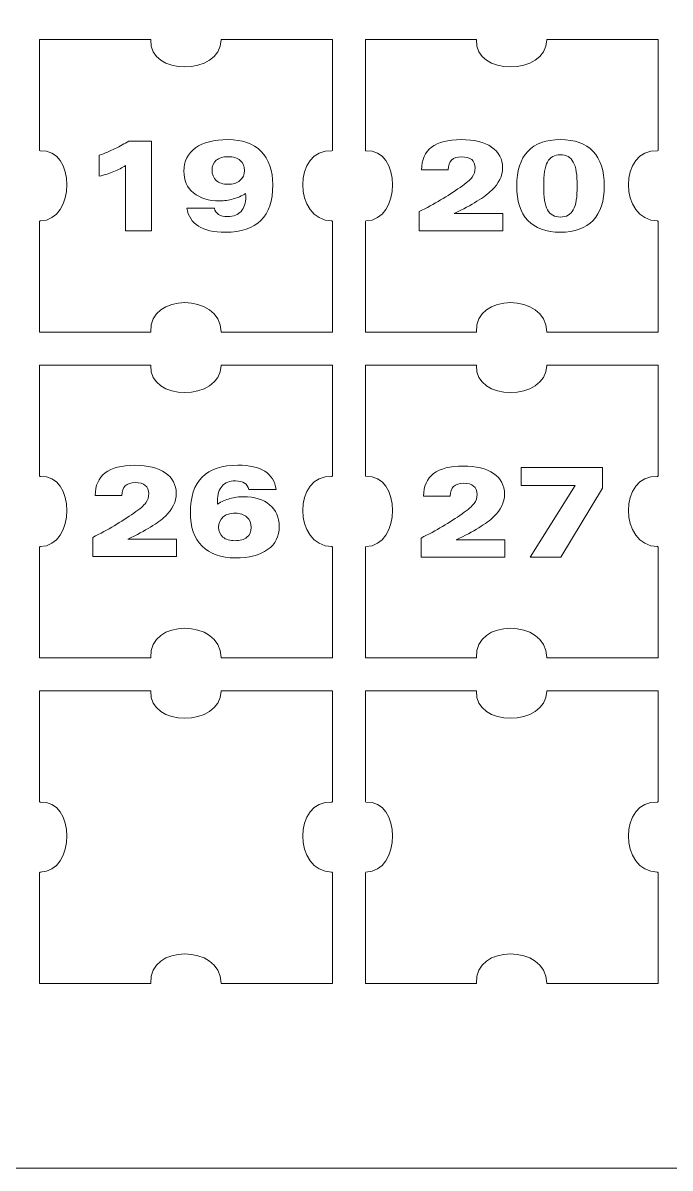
# Model space of a CAD drawing. Header units: millimetres. Extents: x -75 to 52, y -1 to 101.
# Drawn here: x -4.1 to 26.1, y -0.8 to 52.7 of the extents above; entities that cross this region are included whole.
import ezdxf

# ---------------------------------------------------------------- set-up
doc = ezdxf.new("R2010")
doc.units = ezdxf.units.MM
doc.header["$MEASUREMENT"] = 0
doc.layers.add('layer 1', color=7, linetype='Continuous')

msp = doc.modelspace()

# ---------------------------------------------------------------- linework, layer by layer
at = {"layer": 'layer 1', "lineweight": 9}
msp.add_open_spline([(-68.3644, 100.7179), (-68.3644, 100.7179), (45.0275, 100.7179), (45.0275, 100.7179), (45.0275, 100.7179), (48.7786, 100.7179), (51.798, 97.6985), (51.798, 93.9474), (51.798, 93.9474), (51.798, 93.9474), (51.798, 5.9417), (51.798, 5.9417), (51.798, 5.9417), (51.798, 2.1909), (48.7786, -0.8285), (45.0275, -0.8285), (45.0275, -0.8285), (45.0275, -0.8285), (-68.3644, -0.8285), (-68.3644, -0.8285), (-68.3644, -0.8285), (-72.1152, -0.8285), (-75.1346, 2.1909), (-75.1346, 5.9417), (-75.1346, 5.9417), (-75.1346, 5.9417), (-75.1346, 93.9474), (-75.1346, 93.9474), (-75.1346, 93.9474), (-75.1346, 97.6985), (-72.1152, 100.7179), (-68.3644, 100.7179)], degree=3, knots=[0, 0, 0, 0, 0.1111111, 0.1111111, 0.1111111, 0.1111111, 0.2222222, 0.2222222, 0.2222222, 0.2222222, 0.3333333, 0.3333333, 0.3333333, 0.3333333, 0.4444444, 0.4444444, 0.4444444, 0.4444444, 0.5555556, 0.5555556, 0.5555556, 0.5555556, 0.6666667, 0.6666667, 0.6666667, 0.6666667, 0.7777778, 0.7777778, 0.7777778, 0.7777778, 1, 1, 1, 1], dxfattribs=at)
at = {"layer": 'layer 1', "color": 1, "lineweight": 9}
for points in [[(-3.3538, 51.9573), (-3.3538, 51.9573), (-3.3538, 51.8829), (-3.3538, 51.8829), (-3.3538, 51.8829), (-3.3538, 51.8829), (-3.3538, 46.8046), (-3.3538, 46.8046), (-3.3538, 46.8046), (-3.3538, 46.8046), (-3.3538, 46.7771), (-3.3538, 46.7771), (-3.3538, 46.7771), (-3.3538, 46.7771), (-3.3306, 46.7538), (-3.3306, 46.7538), (-3.3306, 46.7538), (-1.6616, 46.8805), (-1.6616, 43.4949), (-3.3306, 43.4769), (-3.3306, 43.4769), (-3.3306, 43.4769), (-3.3538, 43.4532), (-3.3538, 43.4532), (-3.3538, 43.4532), (-3.3538, 43.4532), (-3.3538, 43.4204), (-3.3538, 43.4204), (-3.3538, 43.4204), (-3.3538, 43.4204), (-3.3538, 38.3422), (-3.3538, 38.3422), (-3.3538, 38.3422), (-3.3538, 38.3422), (-3.3538, 38.2677), (-3.3538, 38.2677), (-3.3538, 38.2677), (-3.3538, 38.2677), (-3.2794, 38.2677), (-3.2794, 38.2677), (-3.2794, 38.2677), (-3.2794, 38.2677), (1.7985, 38.2677), (1.7985, 38.2677), (1.7985, 38.2677), (1.7985, 38.2677), (1.8316, 38.2677), (1.8316, 38.2677), (1.8316, 38.2677), (1.8316, 38.2677), (1.8496, 38.2914), (1.8496, 38.2914), (1.8496, 38.2914), (1.7226, 40.1103), (5.1086, 40.1103), (5.1319, 38.2914), (5.1319, 38.2914), (5.1319, 38.2914), (5.1499, 38.2677), (5.1499, 38.2677), (5.1499, 38.2677), (5.1499, 38.2677), (5.183, 38.2677), (5.183, 38.2677), (5.183, 38.2677), (5.183, 38.2677), (10.2609, 38.2677), (10.2609, 38.2677), (10.2609, 38.2677), (10.2609, 38.2677), (10.3353, 38.2677), (10.3353, 38.2677), (10.3353, 38.2677), (10.3353, 38.2677), (10.3353, 38.3422), (10.3353, 38.3422), (10.3353, 38.3422), (10.3353, 38.3422), (10.3353, 43.4204), (10.3353, 43.4204), (10.3353, 43.4204), (10.3353, 43.4204), (10.3353, 43.4532), (10.3353, 43.4532), (10.3353, 43.4532), (10.3353, 43.4532), (10.3121, 43.4769), (10.3121, 43.4769), (10.3121, 43.4769), (8.4931, 43.4949), (8.4931, 46.8805), (10.3121, 46.7538), (10.3121, 46.7538), (10.3121, 46.7538), (10.3353, 46.7771), (10.3353, 46.7771), (10.3353, 46.7771), (10.3353, 46.7771), (10.3353, 46.8046), (10.3353, 46.8046), (10.3353, 46.8046), (10.3353, 46.8046), (10.3353, 51.8829), (10.3353, 51.8829), (10.3353, 51.8829), (10.3353, 51.8829), (10.3353, 51.9573), (10.3353, 51.9573), (10.3353, 51.9573), (10.3353, 51.9573), (10.2609, 51.9573), (10.2609, 51.9573), (10.2609, 51.9573), (10.2609, 51.9573), (5.183, 51.9573), (5.183, 51.9573), (5.183, 51.9573), (5.183, 51.9573), (5.1499, 51.9573), (5.1499, 51.9573), (5.1499, 51.9573), (5.1499, 51.9573), (5.1319, 51.9393), (5.1319, 51.9393), (5.1319, 51.9393), (5.1086, 50.265), (1.7226, 50.265), (1.8496, 51.9393), (1.8496, 51.9393), (1.8496, 51.9393), (1.8316, 51.9573), (1.8316, 51.9573), (1.8316, 51.9573), (1.8316, 51.9573), (1.7985, 51.9573), (1.7985, 51.9573), (1.7985, 51.9573), (1.7985, 51.9573), (-3.2794, 51.9573), (-3.2794, 51.9573), (-3.2794, 51.9573), (-3.2794, 51.9573), (-3.3538, 51.9573), (-3.3538, 51.9573)], [(11.8773, 51.9573), (11.8773, 51.9573), (11.8773, 51.8829), (11.8773, 51.8829), (11.8773, 51.8829), (11.8773, 51.8829), (11.8773, 46.8046), (11.8773, 46.8046), (11.8773, 46.8046), (11.8773, 46.8046), (11.8773, 46.7771), (11.8773, 46.7771), (11.8773, 46.7771), (11.8773, 46.7771), (11.901, 46.7538), (11.901, 46.7538), (11.901, 46.7538), (13.5696, 46.8805), (13.5696, 43.4949), (11.901, 43.4769), (11.901, 43.4769), (11.901, 43.4769), (11.8773, 43.4532), (11.8773, 43.4532), (11.8773, 43.4532), (11.8773, 43.4532), (11.8773, 43.4204), (11.8773, 43.4204), (11.8773, 43.4204), (11.8773, 43.4204), (11.8773, 38.3422), (11.8773, 38.3422), (11.8773, 38.3422), (11.8773, 38.3422), (11.8773, 38.2677), (11.8773, 38.2677), (11.8773, 38.2677), (11.8773, 38.2677), (11.9532, 38.2677), (11.9532, 38.2677), (11.9532, 38.2677), (11.9532, 38.2677), (17.03, 38.2677), (17.03, 38.2677), (17.03, 38.2677), (17.03, 38.2677), (17.0632, 38.2677), (17.0632, 38.2677), (17.0632, 38.2677), (17.0632, 38.2677), (17.0822, 38.2914), (17.0822, 38.2914), (17.0822, 38.2914), (16.9556, 40.1103), (20.3401, 40.1103), (20.3634, 38.2914), (20.3634, 38.2914), (20.3634, 38.2914), (20.3828, 38.2677), (20.3828, 38.2677), (20.3828, 38.2677), (20.3828, 38.2677), (20.416, 38.2677), (20.416, 38.2677), (20.416, 38.2677), (20.416, 38.2677), (25.4924, 38.2677), (25.4924, 38.2677), (25.4924, 38.2677), (25.4924, 38.2677), (25.5683, 38.2677), (25.5683, 38.2677), (25.5683, 38.2677), (25.5683, 38.2677), (25.5683, 38.3422), (25.5683, 38.3422), (25.5683, 38.3422), (25.5683, 38.3422), (25.5683, 43.4204), (25.5683, 43.4204), (25.5683, 43.4204), (25.5683, 43.4204), (25.5683, 43.4532), (25.5683, 43.4532), (25.5683, 43.4532), (25.5683, 43.4532), (25.545, 43.4769), (25.545, 43.4769), (25.545, 43.4769), (23.7257, 43.4949), (23.7257, 46.8805), (25.545, 46.7538), (25.545, 46.7538), (25.545, 46.7538), (25.5683, 46.7771), (25.5683, 46.7771), (25.5683, 46.7771), (25.5683, 46.7771), (25.5683, 46.8046), (25.5683, 46.8046), (25.5683, 46.8046), (25.5683, 46.8046), (25.5683, 51.8829), (25.5683, 51.8829), (25.5683, 51.8829), (25.5683, 51.8829), (25.5683, 51.9573), (25.5683, 51.9573), (25.5683, 51.9573), (25.5683, 51.9573), (25.4924, 51.9573), (25.4924, 51.9573), (25.4924, 51.9573), (25.4924, 51.9573), (20.416, 51.9573), (20.416, 51.9573), (20.416, 51.9573), (20.416, 51.9573), (20.3828, 51.9573), (20.3828, 51.9573), (20.3828, 51.9573), (20.3828, 51.9573), (20.3634, 51.9393), (20.3634, 51.9393), (20.3634, 51.9393), (20.3401, 50.265), (16.9556, 50.265), (17.0822, 51.9393), (17.0822, 51.9393), (17.0822, 51.9393), (17.0632, 51.9573), (17.0632, 51.9573), (17.0632, 51.9573), (17.0632, 51.9573), (17.03, 51.9573), (17.03, 51.9573), (17.03, 51.9573), (17.03, 51.9573), (11.9532, 51.9573), (11.9532, 51.9573), (11.9532, 51.9573), (11.9532, 51.9573), (11.8773, 51.9573), (11.8773, 51.9573)], [(-3.3538, 36.7258), (-3.3538, 36.7258), (-3.3538, 36.6499), (-3.3538, 36.6499), (-3.3538, 36.6499), (-3.3538, 36.6499), (-3.3538, 31.5734), (-3.3538, 31.5734), (-3.3538, 31.5734), (-3.3538, 31.5734), (-3.3538, 31.5445), (-3.3538, 31.5445), (-3.3538, 31.5445), (-3.3538, 31.5445), (-3.3306, 31.5209), (-3.3306, 31.5209), (-3.3306, 31.5209), (-1.6616, 31.6479), (-1.6616, 28.2633), (-3.3306, 28.2439), (-3.3306, 28.2439), (-3.3306, 28.2439), (-3.3538, 28.2206), (-3.3538, 28.2206), (-3.3538, 28.2206), (-3.3538, 28.2206), (-3.3538, 28.1889), (-3.3538, 28.1889), (-3.3538, 28.1889), (-3.3538, 28.1889), (-3.3538, 23.1106), (-3.3538, 23.1106), (-3.3538, 23.1106), (-3.3538, 23.1106), (-3.3538, 23.0362), (-3.3538, 23.0362), (-3.3538, 23.0362), (-3.3538, 23.0362), (-3.2794, 23.0362), (-3.2794, 23.0362), (-3.2794, 23.0362), (-3.2794, 23.0362), (1.7985, 23.0362), (1.7985, 23.0362), (1.7985, 23.0362), (1.7985, 23.0362), (1.8316, 23.0362), (1.8316, 23.0362), (1.8316, 23.0362), (1.8316, 23.0362), (1.8496, 23.0598), (1.8496, 23.0598), (1.8496, 23.0598), (1.7226, 24.8788), (5.1086, 24.8788), (5.1319, 23.0598), (5.1319, 23.0598), (5.1319, 23.0598), (5.1499, 23.0362), (5.1499, 23.0362), (5.1499, 23.0362), (5.1499, 23.0362), (5.183, 23.0362), (5.183, 23.0362), (5.183, 23.0362), (5.183, 23.0362), (10.2609, 23.0362), (10.2609, 23.0362), (10.2609, 23.0362), (10.2609, 23.0362), (10.3353, 23.0362), (10.3353, 23.0362), (10.3353, 23.0362), (10.3353, 23.0362), (10.3353, 23.1106), (10.3353, 23.1106), (10.3353, 23.1106), (10.3353, 23.1106), (10.3353, 28.1889), (10.3353, 28.1889), (10.3353, 28.1889), (10.3353, 28.1889), (10.3353, 28.2206), (10.3353, 28.2206), (10.3353, 28.2206), (10.3353, 28.2206), (10.3121, 28.2439), (10.3121, 28.2439), (10.3121, 28.2439), (8.4931, 28.2633), (8.4931, 31.6479), (10.3121, 31.5209), (10.3121, 31.5209), (10.3121, 31.5209), (10.3353, 31.5445), (10.3353, 31.5445), (10.3353, 31.5445), (10.3353, 31.5445), (10.3353, 31.5734), (10.3353, 31.5734), (10.3353, 31.5734), (10.3353, 31.5734), (10.3353, 36.6499), (10.3353, 36.6499), (10.3353, 36.6499), (10.3353, 36.6499), (10.3353, 36.7258), (10.3353, 36.7258), (10.3353, 36.7258), (10.3353, 36.7258), (10.2609, 36.7258), (10.2609, 36.7258), (10.2609, 36.7258), (10.2609, 36.7258), (5.183, 36.7258), (5.183, 36.7258), (5.183, 36.7258), (5.183, 36.7258), (5.1499, 36.7258), (5.1499, 36.7258), (5.1499, 36.7258), (5.1499, 36.7258), (5.1319, 36.7063), (5.1319, 36.7063), (5.1319, 36.7063), (5.1086, 35.0335), (1.7226, 35.0335), (1.8496, 36.7063), (1.8496, 36.7063), (1.8496, 36.7063), (1.8316, 36.7258), (1.8316, 36.7258), (1.8316, 36.7258), (1.8316, 36.7258), (1.7985, 36.7258), (1.7985, 36.7258), (1.7985, 36.7258), (1.7985, 36.7258), (-3.2794, 36.7258), (-3.2794, 36.7258), (-3.2794, 36.7258), (-3.2794, 36.7258), (-3.3538, 36.7258), (-3.3538, 36.7258)], [(11.8773, 36.7258), (11.8773, 36.7258), (11.8773, 36.6499), (11.8773, 36.6499), (11.8773, 36.6499), (11.8773, 36.6499), (11.8773, 31.5734), (11.8773, 31.5734), (11.8773, 31.5734), (11.8773, 31.5734), (11.8773, 31.5445), (11.8773, 31.5445), (11.8773, 31.5445), (11.8773, 31.5445), (11.901, 31.5209), (11.901, 31.5209), (11.901, 31.5209), (13.5696, 31.6479), (13.5696, 28.2633), (11.901, 28.2439), (11.901, 28.2439), (11.901, 28.2439), (11.8773, 28.2206), (11.8773, 28.2206), (11.8773, 28.2206), (11.8773, 28.2206), (11.8773, 28.1889), (11.8773, 28.1889), (11.8773, 28.1889), (11.8773, 28.1889), (11.8773, 23.1106), (11.8773, 23.1106), (11.8773, 23.1106), (11.8773, 23.1106), (11.8773, 23.0362), (11.8773, 23.0362), (11.8773, 23.0362), (11.8773, 23.0362), (11.9532, 23.0362), (11.9532, 23.0362), (11.9532, 23.0362), (11.9532, 23.0362), (17.03, 23.0362), (17.03, 23.0362), (17.03, 23.0362), (17.03, 23.0362), (17.0632, 23.0362), (17.0632, 23.0362), (17.0632, 23.0362), (17.0632, 23.0362), (17.0822, 23.0598), (17.0822, 23.0598), (17.0822, 23.0598), (16.9556, 24.8788), (20.3401, 24.8788), (20.3634, 23.0598), (20.3634, 23.0598), (20.3634, 23.0598), (20.3828, 23.0362), (20.3828, 23.0362), (20.3828, 23.0362), (20.3828, 23.0362), (20.416, 23.0362), (20.416, 23.0362), (20.416, 23.0362), (20.416, 23.0362), (25.4924, 23.0362), (25.4924, 23.0362), (25.4924, 23.0362), (25.4924, 23.0362), (25.5683, 23.0362), (25.5683, 23.0362), (25.5683, 23.0362), (25.5683, 23.0362), (25.5683, 23.1106), (25.5683, 23.1106), (25.5683, 23.1106), (25.5683, 23.1106), (25.5683, 28.1889), (25.5683, 28.1889), (25.5683, 28.1889), (25.5683, 28.1889), (25.5683, 28.2206), (25.5683, 28.2206), (25.5683, 28.2206), (25.5683, 28.2206), (25.545, 28.2439), (25.545, 28.2439), (25.545, 28.2439), (23.7257, 28.2633), (23.7257, 31.6479), (25.545, 31.5209), (25.545, 31.5209), (25.545, 31.5209), (25.5683, 31.5445), (25.5683, 31.5445), (25.5683, 31.5445), (25.5683, 31.5445), (25.5683, 31.5734), (25.5683, 31.5734), (25.5683, 31.5734), (25.5683, 31.5734), (25.5683, 36.6499), (25.5683, 36.6499), (25.5683, 36.6499), (25.5683, 36.6499), (25.5683, 36.7258), (25.5683, 36.7258), (25.5683, 36.7258), (25.5683, 36.7258), (25.4924, 36.7258), (25.4924, 36.7258), (25.4924, 36.7258), (25.4924, 36.7258), (20.416, 36.7258), (20.416, 36.7258), (20.416, 36.7258), (20.416, 36.7258), (20.3828, 36.7258), (20.3828, 36.7258), (20.3828, 36.7258), (20.3828, 36.7258), (20.3634, 36.7063), (20.3634, 36.7063), (20.3634, 36.7063), (20.3401, 35.0335), (16.9556, 35.0335), (17.0822, 36.7063), (17.0822, 36.7063), (17.0822, 36.7063), (17.0632, 36.7258), (17.0632, 36.7258), (17.0632, 36.7258), (17.0632, 36.7258), (17.03, 36.7258), (17.03, 36.7258), (17.03, 36.7258), (17.03, 36.7258), (11.9532, 36.7258), (11.9532, 36.7258), (11.9532, 36.7258), (11.9532, 36.7258), (11.8773, 36.7258), (11.8773, 36.7258)], [(-3.3538, 21.4942), (-3.3538, 21.4942), (-3.3538, 21.4184), (-3.3538, 21.4184), (-3.3538, 21.4184), (-3.3538, 21.4184), (-3.3538, 16.3419), (-3.3538, 16.3419), (-3.3538, 16.3419), (-3.3538, 16.3419), (-3.3538, 16.313), (-3.3538, 16.313), (-3.3538, 16.313), (-3.3538, 16.313), (-3.3306, 16.2893), (-3.3306, 16.2893), (-3.3306, 16.2893), (-1.6616, 16.4163), (-1.6616, 13.0318), (-3.3306, 13.0124), (-3.3306, 13.0124), (-3.3306, 13.0124), (-3.3538, 12.9891), (-3.3538, 12.9891), (-3.3538, 12.9891), (-3.3538, 12.9891), (-3.3538, 12.9559), (-3.3538, 12.9559), (-3.3538, 12.9559), (-3.3538, 12.9559), (-3.3538, 7.8795), (-3.3538, 7.8795), (-3.3538, 7.8795), (-3.3538, 7.8795), (-3.3538, 7.8036), (-3.3538, 7.8036), (-3.3538, 7.8036), (-3.3538, 7.8036), (-3.2794, 7.8036), (-3.2794, 7.8036), (-3.2794, 7.8036), (-3.2794, 7.8036), (1.7985, 7.8036), (1.7985, 7.8036), (1.7985, 7.8036), (1.7985, 7.8036), (1.8316, 7.8036), (1.8316, 7.8036), (1.8316, 7.8036), (1.8316, 7.8036), (1.8496, 7.8269), (1.8496, 7.8269), (1.8496, 7.8269), (1.7226, 9.6458), (5.1086, 9.6458), (5.1319, 7.8269), (5.1319, 7.8269), (5.1319, 7.8269), (5.1499, 7.8036), (5.1499, 7.8036), (5.1499, 7.8036), (5.1499, 7.8036), (5.183, 7.8036), (5.183, 7.8036), (5.183, 7.8036), (5.183, 7.8036), (10.2609, 7.8036), (10.2609, 7.8036), (10.2609, 7.8036), (10.2609, 7.8036), (10.3353, 7.8036), (10.3353, 7.8036), (10.3353, 7.8036), (10.3353, 7.8036), (10.3353, 7.8795), (10.3353, 7.8795), (10.3353, 7.8795), (10.3353, 7.8795), (10.3353, 12.9559), (10.3353, 12.9559), (10.3353, 12.9559), (10.3353, 12.9559), (10.3353, 12.9891), (10.3353, 12.9891), (10.3353, 12.9891), (10.3353, 12.9891), (10.3121, 13.0124), (10.3121, 13.0124), (10.3121, 13.0124), (8.4931, 13.0318), (8.4931, 16.4163), (10.3121, 16.2893), (10.3121, 16.2893), (10.3121, 16.2893), (10.3353, 16.313), (10.3353, 16.313), (10.3353, 16.313), (10.3353, 16.313), (10.3353, 16.3419), (10.3353, 16.3419), (10.3353, 16.3419), (10.3353, 16.3419), (10.3353, 21.4184), (10.3353, 21.4184), (10.3353, 21.4184), (10.3353, 21.4184), (10.3353, 21.4942), (10.3353, 21.4942), (10.3353, 21.4942), (10.3353, 21.4942), (10.2609, 21.4942), (10.2609, 21.4942), (10.2609, 21.4942), (10.2609, 21.4942), (5.183, 21.4942), (5.183, 21.4942), (5.183, 21.4942), (5.183, 21.4942), (5.1499, 21.4942), (5.1499, 21.4942), (5.1499, 21.4942), (5.1499, 21.4942), (5.1319, 21.4752), (5.1319, 21.4752), (5.1319, 21.4752), (5.1086, 19.8009), (1.7226, 19.8009), (1.8496, 21.4752), (1.8496, 21.4752), (1.8496, 21.4752), (1.8316, 21.4942), (1.8316, 21.4942), (1.8316, 21.4942), (1.8316, 21.4942), (1.7985, 21.4942), (1.7985, 21.4942), (1.7985, 21.4942), (1.7985, 21.4942), (-3.2794, 21.4942), (-3.2794, 21.4942), (-3.2794, 21.4942), (-3.2794, 21.4942), (-3.3538, 21.4942), (-3.3538, 21.4942)], [(11.8773, 21.4942), (11.8773, 21.4942), (11.8773, 21.4184), (11.8773, 21.4184), (11.8773, 21.4184), (11.8773, 21.4184), (11.8773, 16.3419), (11.8773, 16.3419), (11.8773, 16.3419), (11.8773, 16.3419), (11.8773, 16.313), (11.8773, 16.313), (11.8773, 16.313), (11.8773, 16.313), (11.901, 16.2893), (11.901, 16.2893), (11.901, 16.2893), (13.5696, 16.4163), (13.5696, 13.0318), (11.901, 13.0124), (11.901, 13.0124), (11.901, 13.0124), (11.8773, 12.9891), (11.8773, 12.9891), (11.8773, 12.9891), (11.8773, 12.9891), (11.8773, 12.9559), (11.8773, 12.9559), (11.8773, 12.9559), (11.8773, 12.9559), (11.8773, 7.8795), (11.8773, 7.8795), (11.8773, 7.8795), (11.8773, 7.8795), (11.8773, 7.8036), (11.8773, 7.8036), (11.8773, 7.8036), (11.8773, 7.8036), (11.9532, 7.8036), (11.9532, 7.8036), (11.9532, 7.8036), (11.9532, 7.8036), (17.03, 7.8036), (17.03, 7.8036), (17.03, 7.8036), (17.03, 7.8036), (17.0632, 7.8036), (17.0632, 7.8036), (17.0632, 7.8036), (17.0632, 7.8036), (17.0822, 7.8269), (17.0822, 7.8269), (17.0822, 7.8269), (16.9556, 9.6458), (20.3401, 9.6458), (20.3634, 7.8269), (20.3634, 7.8269), (20.3634, 7.8269), (20.3828, 7.8036), (20.3828, 7.8036), (20.3828, 7.8036), (20.3828, 7.8036), (20.416, 7.8036), (20.416, 7.8036), (20.416, 7.8036), (20.416, 7.8036), (25.4924, 7.8036), (25.4924, 7.8036), (25.4924, 7.8036), (25.4924, 7.8036), (25.5683, 7.8036), (25.5683, 7.8036), (25.5683, 7.8036), (25.5683, 7.8036), (25.5683, 7.8795), (25.5683, 7.8795), (25.5683, 7.8795), (25.5683, 7.8795), (25.5683, 12.9559), (25.5683, 12.9559), (25.5683, 12.9559), (25.5683, 12.9559), (25.5683, 12.9891), (25.5683, 12.9891), (25.5683, 12.9891), (25.5683, 12.9891), (25.545, 13.0124), (25.545, 13.0124), (25.545, 13.0124), (23.7257, 13.0318), (23.7257, 16.4163), (25.545, 16.2893), (25.545, 16.2893), (25.545, 16.2893), (25.5683, 16.313), (25.5683, 16.313), (25.5683, 16.313), (25.5683, 16.313), (25.5683, 16.3419), (25.5683, 16.3419), (25.5683, 16.3419), (25.5683, 16.3419), (25.5683, 21.4184), (25.5683, 21.4184), (25.5683, 21.4184), (25.5683, 21.4184), (25.5683, 21.4942), (25.5683, 21.4942), (25.5683, 21.4942), (25.5683, 21.4942), (25.4924, 21.4942), (25.4924, 21.4942), (25.4924, 21.4942), (25.4924, 21.4942), (20.416, 21.4942), (20.416, 21.4942), (20.416, 21.4942), (20.416, 21.4942), (20.3828, 21.4942), (20.3828, 21.4942), (20.3828, 21.4942), (20.3828, 21.4942), (20.3634, 21.4752), (20.3634, 21.4752), (20.3634, 21.4752), (20.3401, 19.8009), (16.9556, 19.8009), (17.0822, 21.4752), (17.0822, 21.4752), (17.0822, 21.4752), (17.0632, 21.4942), (17.0632, 21.4942), (17.0632, 21.4942), (17.0632, 21.4942), (17.03, 21.4942), (17.03, 21.4942), (17.03, 21.4942), (17.03, 21.4942), (11.9532, 21.4942), (11.9532, 21.4942), (11.9532, 21.4942), (11.9532, 21.4942), (11.8773, 21.4942), (11.8773, 21.4942)]]:
    msp.add_open_spline(points, degree=3, knots=[0, 0, 0, 0, 0.027027, 0.027027, 0.027027, 0.027027, 0.0540541, 0.0540541, 0.0540541, 0.0540541, 0.0810811, 0.0810811, 0.0810811, 0.0810811, 0.1081081, 0.1081081, 0.1081081, 0.1081081, 0.1351351, 0.1351351, 0.1351351, 0.1351351, 0.1621622, 0.1621622, 0.1621622, 0.1621622, 0.1891892, 0.1891892, 0.1891892, 0.1891892, 0.2162162, 0.2162162, 0.2162162, 0.2162162, 0.2432432, 0.2432432, 0.2432432, 0.2432432, 0.2702703, 0.2702703, 0.2702703, 0.2702703, 0.2972973, 0.2972973, 0.2972973, 0.2972973, 0.3243243, 0.3243243, 0.3243243, 0.3243243, 0.3513514, 0.3513514, 0.3513514, 0.3513514, 0.3783784, 0.3783784, 0.3783784, 0.3783784, 0.4054054, 0.4054054, 0.4054054, 0.4054054, 0.4324324, 0.4324324, 0.4324324, 0.4324324, 0.4594595, 0.4594595, 0.4594595, 0.4594595, 0.4864865, 0.4864865, 0.4864865, 0.4864865, 0.5135135, 0.5135135, 0.5135135, 0.5135135, 0.5405405, 0.5405405, 0.5405405, 0.5405405, 0.5675676, 0.5675676, 0.5675676, 0.5675676, 0.5945946, 0.5945946, 0.5945946, 0.5945946, 0.6216216, 0.6216216, 0.6216216, 0.6216216, 0.6486486, 0.6486486, 0.6486486, 0.6486486, 0.6756757, 0.6756757, 0.6756757, 0.6756757, 0.7027027, 0.7027027, 0.7027027, 0.7027027, 0.7297297, 0.7297297, 0.7297297, 0.7297297, 0.7567568, 0.7567568, 0.7567568, 0.7567568, 0.7837838, 0.7837838, 0.7837838, 0.7837838, 0.8108108, 0.8108108, 0.8108108, 0.8108108, 0.8378378, 0.8378378, 0.8378378, 0.8378378, 0.8648649, 0.8648649, 0.8648649, 0.8648649, 0.8918919, 0.8918919, 0.8918919, 0.8918919, 0.9189189, 0.9189189, 0.9189189, 0.9189189, 0.9459459, 0.9459459, 0.9459459, 0.9459459, 1, 1, 1, 1], dxfattribs=at)
at = {"layer": 'layer 1', "color": 5, "lineweight": 9}
for points, knots in [([(1.8701, 43.0193), (1.8701, 43.0193), (0.6657, 43.0193), (0.6657, 43.0193), (0.6657, 43.0193), (0.6657, 43.0193), (0.6657, 46.0634), (0.6657, 46.0634), (0.6657, 46.0634), (0.5059, 45.9601), (0.3239, 45.8676), (0.1214, 45.7851), (0.1214, 45.7851), (-0.0825, 45.7022), (-0.3126, 45.6281), (-0.569, 45.5632), (-0.569, 45.5632), (-0.569, 45.5632), (-0.569, 46.5457), (-0.569, 46.5457), (-0.569, 46.5457), (-0.3002, 46.6448), (-0.0522, 46.7496), (0.1764, 46.86), (0.1764, 46.86), (0.4025, 46.9701), (0.6135, 47.0872), (0.8089, 47.2128), (0.8089, 47.2128), (0.8089, 47.2128), (1.8701, 47.2128), (1.8701, 47.2128), (1.8701, 47.2128), (1.8701, 47.2128), (1.8701, 43.0193), (1.8701, 43.0193)], [0, 0, 0, 0, 0.1, 0.1, 0.1, 0.1, 0.2, 0.2, 0.2, 0.2, 0.3, 0.3, 0.3, 0.3, 0.4, 0.4, 0.4, 0.4, 0.5, 0.5, 0.5, 0.5, 0.6, 0.6, 0.6, 0.6, 0.7, 0.7, 0.7, 0.7, 0.8, 0.8, 0.8, 0.8, 1, 1, 1, 1]), ([(3.5363, 44.0776), (3.5363, 44.0776), (4.8179, 44.0776), (4.8179, 44.0776), (4.8179, 44.0776), (4.8412, 43.9453), (4.9061, 43.8462), (5.0109, 43.7799), (5.0109, 43.7799), (5.1153, 43.7139), (5.2589, 43.6808), (5.4434, 43.6808), (5.4434, 43.6808), (5.7122, 43.6808), (5.9203, 43.7608), (6.0664, 43.9231), (6.0664, 43.9231), (6.211, 44.0833), (6.284, 44.3161), (6.284, 44.6206), (6.284, 44.6206), (6.284, 44.6551), (6.2826, 44.6827), (6.2826, 44.7031), (6.2826, 44.7031), (6.2798, 44.7239), (6.2784, 44.7419), (6.2784, 44.7585), (6.2784, 44.7585), (6.0967, 44.6438), (5.9037, 44.5585), (5.6998, 44.502), (5.6998, 44.502), (5.4931, 44.4428), (5.2793, 44.4138), (5.0588, 44.4152), (5.0588, 44.4152), (4.5463, 44.4138), (4.1413, 44.5394), (3.8407, 44.7913), (3.8407, 44.7913), (3.5405, 45.0407), (3.3902, 45.3783), (3.3902, 45.8045), (3.3902, 45.8045), (3.3902, 46.2673), (3.5708, 46.6296), (3.9331, 46.8903), (3.9331, 46.8903), (4.2954, 47.1493), (4.8013, 47.2787), (5.4504, 47.2802), (5.4504, 47.2802), (6.1186, 47.2787), (6.6354, 47.0942), (7.0019, 46.7263), (7.0019, 46.7263), (7.3657, 46.3555), (7.5491, 45.8345), (7.5505, 45.1607), (7.5505, 45.1607), (7.5491, 44.4195), (7.3642, 43.8642), (6.9967, 43.4973), (6.9967, 43.4973), (6.6259, 43.1294), (6.0706, 42.9477), (5.3291, 42.9463), (5.3291, 42.9463), (4.7904, 42.9477), (4.3699, 43.0412), (4.0682, 43.2317), (4.0682, 43.2317), (3.7663, 43.4218), (3.5885, 43.704), (3.5363, 44.0776)], [0, 0, 0, 0, 0.05, 0.05, 0.05, 0.05, 0.1, 0.1, 0.1, 0.1, 0.15, 0.15, 0.15, 0.15, 0.2, 0.2, 0.2, 0.2, 0.25, 0.25, 0.25, 0.25, 0.3, 0.3, 0.3, 0.3, 0.35, 0.35, 0.35, 0.35, 0.4, 0.4, 0.4, 0.4, 0.45, 0.45, 0.45, 0.45, 0.5, 0.5, 0.5, 0.5, 0.55, 0.55, 0.55, 0.55, 0.6, 0.6, 0.6, 0.6, 0.65, 0.65, 0.65, 0.65, 0.7, 0.7, 0.7, 0.7, 0.75, 0.75, 0.75, 0.75, 0.8, 0.8, 0.8, 0.8, 0.85, 0.85, 0.85, 0.85, 0.9, 0.9, 0.9, 0.9, 1, 1, 1, 1]), ([(18.3046, 43.0193), (18.3046, 43.0193), (14.3937, 43.0193), (14.3937, 43.0193), (14.3937, 43.0193), (14.3937, 43.0193), (14.3937, 43.9094), (14.3937, 43.9094), (14.3937, 43.9094), (14.7412, 44.0847), (15.076, 44.2664), (15.397, 44.4565), (15.397, 44.4565), (15.7166, 44.6438), (16.0214, 44.8411), (16.3121, 45.0464), (16.3121, 45.0464), (16.5933, 45.2407), (16.7806, 45.402), (16.8744, 45.5286), (16.8744, 45.5286), (16.9651, 45.6556), (17.012, 45.7974), (17.012, 45.9544), (17.012, 45.9544), (17.012, 46.1269), (16.957, 46.2564), (16.8494, 46.3432), (16.8494, 46.3432), (16.7407, 46.43), (16.582, 46.4726), (16.3742, 46.4741), (16.3742, 46.4741), (16.1689, 46.4726), (16.0158, 46.4229), (15.9124, 46.3224), (15.9124, 46.3224), (15.8076, 46.2218), (15.7526, 46.0715), (15.7484, 45.8719), (15.7484, 45.8719), (15.7484, 45.8719), (14.508, 45.8719), (14.508, 45.8719), (14.508, 45.8719), (14.5069, 46.3347), (14.6625, 46.685), (14.9768, 46.9231), (14.9768, 46.9231), (15.288, 47.1602), (15.7484, 47.2787), (16.3562, 47.2802), (16.3562, 47.2802), (16.9651, 47.2787), (17.4406, 47.163), (17.7825, 46.9302), (17.7825, 46.9302), (18.1229, 46.696), (18.2937, 46.3721), (18.2937, 45.9601), (18.2937, 45.9601), (18.2937, 45.5812), (18.124, 45.2298), (17.7864, 44.9074), (17.7864, 44.9074), (17.4477, 44.5821), (16.8646, 44.2209), (16.0366, 43.824), (16.0366, 43.824), (16.0366, 43.824), (18.3046, 43.824), (18.3046, 43.824), (18.3046, 43.824), (18.3046, 43.824), (18.3046, 43.0193), (18.3046, 43.0193)], [0, 0, 0, 0, 0.05, 0.05, 0.05, 0.05, 0.1, 0.1, 0.1, 0.1, 0.15, 0.15, 0.15, 0.15, 0.2, 0.2, 0.2, 0.2, 0.25, 0.25, 0.25, 0.25, 0.3, 0.3, 0.3, 0.3, 0.35, 0.35, 0.35, 0.35, 0.4, 0.4, 0.4, 0.4, 0.45, 0.45, 0.45, 0.45, 0.5, 0.5, 0.5, 0.5, 0.55, 0.55, 0.55, 0.55, 0.6, 0.6, 0.6, 0.6, 0.65, 0.65, 0.65, 0.65, 0.7, 0.7, 0.7, 0.7, 0.75, 0.75, 0.75, 0.75, 0.8, 0.8, 0.8, 0.8, 0.85, 0.85, 0.85, 0.85, 0.9, 0.9, 0.9, 0.9, 1, 1, 1, 1]), ([(18.9537, 45.1137), (18.9537, 45.8221), (19.1259, 46.3612), (19.4733, 46.7291), (19.4733, 46.7291), (19.8177, 47.0957), (20.3264, 47.2787), (20.9988, 47.2802), (20.9988, 47.2802), (21.6669, 47.2787), (22.177, 47.0957), (22.527, 46.7277), (22.527, 46.7277), (22.8755, 46.3583), (23.0505, 45.8193), (23.0519, 45.1137), (23.0519, 45.1137), (23.0505, 44.4057), (22.8755, 43.8681), (22.527, 43.5001), (22.527, 43.5001), (22.177, 43.1308), (21.6669, 42.9477), (20.9988, 42.9463), (20.9988, 42.9463), (20.3288, 42.9477), (19.8219, 43.1294), (19.4748, 43.4973), (19.4748, 43.4973), (19.1273, 43.8642), (18.9537, 44.4029), (18.9537, 45.1137)], [0, 0, 0, 0, 0.1111111, 0.1111111, 0.1111111, 0.1111111, 0.2222222, 0.2222222, 0.2222222, 0.2222222, 0.3333333, 0.3333333, 0.3333333, 0.3333333, 0.4444444, 0.4444444, 0.4444444, 0.4444444, 0.5555556, 0.5555556, 0.5555556, 0.5555556, 0.6666667, 0.6666667, 0.6666667, 0.6666667, 0.7777778, 0.7777778, 0.7777778, 0.7777778, 1, 1, 1, 1]), ([(6.2248, 45.8345), (6.2234, 46.0359), (6.156, 46.1929), (6.0223, 46.3086), (6.0223, 46.3086), (5.8858, 46.4218), (5.6998, 46.4797), (5.4614, 46.4808), (5.4614, 46.4808), (5.2215, 46.4797), (5.0356, 46.4243), (4.9061, 46.3157), (4.9061, 46.3157), (4.7738, 46.2052), (4.7089, 46.0525), (4.7089, 45.8553), (4.7089, 45.8553), (4.7089, 45.6486), (4.7738, 45.4859), (4.9061, 45.3688), (4.9061, 45.3688), (5.0356, 45.2489), (5.2176, 45.1896), (5.4504, 45.191), (5.4504, 45.191), (5.6861, 45.1896), (5.8748, 45.2475), (6.0152, 45.3646), (6.0152, 45.3646), (6.1546, 45.4806), (6.2234, 45.6376), (6.2248, 45.8345)], [0, 0, 0, 0, 0.1111111, 0.1111111, 0.1111111, 0.1111111, 0.2222222, 0.2222222, 0.2222222, 0.2222222, 0.3333333, 0.3333333, 0.3333333, 0.3333333, 0.4444444, 0.4444444, 0.4444444, 0.4444444, 0.5555556, 0.5555556, 0.5555556, 0.5555556, 0.6666667, 0.6666667, 0.6666667, 0.6666667, 0.7777778, 0.7777778, 0.7777778, 0.7777778, 1, 1, 1, 1]), ([(20.2159, 45.1137), (20.2145, 44.5874), (20.2752, 44.2142), (20.398, 43.9923), (20.398, 43.9923), (20.5193, 43.7675), (20.719, 43.6561), (20.9988, 43.6575), (20.9988, 43.6575), (21.2771, 43.6561), (21.4782, 43.769), (21.6024, 43.9965), (21.6024, 43.9965), (21.7237, 44.2209), (21.7854, 44.593), (21.7854, 45.1137), (21.7854, 45.1137), (21.7854, 45.6292), (21.7237, 46.0013), (21.6024, 46.2289), (21.6024, 46.2289), (21.4782, 46.4547), (21.2771, 46.5679), (20.9988, 46.569), (20.9988, 46.569), (20.719, 46.5679), (20.5193, 46.4561), (20.398, 46.2313), (20.398, 46.2313), (20.2752, 46.007), (20.2145, 45.6334), (20.2159, 45.1137)], [0, 0, 0, 0, 0.1111111, 0.1111111, 0.1111111, 0.1111111, 0.2222222, 0.2222222, 0.2222222, 0.2222222, 0.3333333, 0.3333333, 0.3333333, 0.3333333, 0.4444444, 0.4444444, 0.4444444, 0.4444444, 0.5555556, 0.5555556, 0.5555556, 0.5555556, 0.6666667, 0.6666667, 0.6666667, 0.6666667, 0.7777778, 0.7777778, 0.7777778, 0.7777778, 1, 1, 1, 1]), ([(3.0427, 27.7835), (3.0427, 27.7835), (-0.8678, 27.7835), (-0.8678, 27.7835), (-0.8678, 27.7835), (-0.8678, 27.7835), (-0.8678, 28.674), (-0.8678, 28.674), (-0.8678, 28.674), (-0.5207, 28.8489), (-0.1859, 29.031), (0.1351, 29.2211), (0.1351, 29.2211), (0.4551, 29.4084), (0.7595, 29.6056), (1.0502, 29.811), (1.0502, 29.811), (1.3314, 30.005), (1.5187, 30.1662), (1.6126, 30.2932), (1.6126, 30.2932), (1.7036, 30.4198), (1.7501, 30.5617), (1.7501, 30.719), (1.7501, 30.719), (1.7501, 30.8912), (1.6951, 31.0206), (1.5875, 31.1074), (1.5875, 31.1074), (1.4789, 31.1942), (1.3205, 31.2372), (1.1123, 31.2383), (1.1123, 31.2383), (0.907, 31.2372), (0.7539, 31.1875), (0.6505, 31.087), (0.6505, 31.087), (0.5458, 30.9864), (0.4907, 30.8361), (0.4865, 30.6361), (0.4865, 30.6361), (0.4865, 30.6361), (-0.7535, 30.6361), (-0.7535, 30.6361), (-0.7535, 30.6361), (-0.7549, 31.0993), (-0.5994, 31.4493), (-0.285, 31.6877), (-0.285, 31.6877), (0.0265, 31.9248), (0.4865, 32.0433), (1.0943, 32.0447), (1.0943, 32.0447), (1.7036, 32.0433), (2.1788, 31.9276), (2.5206, 31.6944), (2.5206, 31.6944), (2.861, 31.4602), (3.0318, 31.1363), (3.0318, 30.7243), (3.0318, 30.7243), (3.0318, 30.3454), (2.8624, 29.994), (2.5248, 29.6716), (2.5248, 29.6716), (2.1858, 29.3463), (1.6027, 28.9855), (0.7747, 28.5886), (0.7747, 28.5886), (0.7747, 28.5886), (3.0427, 28.5886), (3.0427, 28.5886), (3.0427, 28.5886), (3.0427, 28.5886), (3.0427, 27.7835), (3.0427, 27.7835)], [0, 0, 0, 0, 0.05, 0.05, 0.05, 0.05, 0.1, 0.1, 0.1, 0.1, 0.15, 0.15, 0.15, 0.15, 0.2, 0.2, 0.2, 0.2, 0.25, 0.25, 0.25, 0.25, 0.3, 0.3, 0.3, 0.3, 0.35, 0.35, 0.35, 0.35, 0.4, 0.4, 0.4, 0.4, 0.45, 0.45, 0.45, 0.45, 0.5, 0.5, 0.5, 0.5, 0.55, 0.55, 0.55, 0.55, 0.6, 0.6, 0.6, 0.6, 0.65, 0.65, 0.65, 0.65, 0.7, 0.7, 0.7, 0.7, 0.75, 0.75, 0.75, 0.75, 0.8, 0.8, 0.8, 0.8, 0.85, 0.85, 0.85, 0.85, 0.9, 0.9, 0.9, 0.9, 1, 1, 1, 1]), ([(7.7061, 30.9187), (7.7061, 30.9187), (6.4259, 30.9187), (6.4259, 30.9187), (6.4259, 30.9187), (6.3998, 31.0496), (6.3352, 31.149), (6.2318, 31.215), (6.2318, 31.215), (6.1271, 31.2813), (5.9824, 31.3141), (5.799, 31.3156), (5.799, 31.3156), (5.5273, 31.3141), (5.321, 31.233), (5.1774, 31.0732), (5.1774, 31.0732), (5.0341, 30.9106), (4.9625, 30.6791), (4.9625, 30.3786), (4.9625, 30.3786), (4.9625, 30.3359), (4.9625, 30.3055), (4.9639, 30.2861), (4.9639, 30.2861), (4.9639, 30.2657), (4.9654, 30.2477), (4.9682, 30.2339), (4.9682, 30.2339), (5.1484, 30.3468), (5.3414, 30.4322), (5.5467, 30.4901), (5.5467, 30.4901), (5.7492, 30.5454), (5.9616, 30.5744), (6.1849, 30.5758), (6.1849, 30.5758), (6.6919, 30.5744), (7.0972, 30.4488), (7.3988, 30.1994), (7.3988, 30.1994), (7.6994, 29.9471), (7.8493, 29.6095), (7.8507, 29.1851), (7.8507, 29.1851), (7.8493, 28.7209), (7.669, 28.3582), (7.3078, 28.0993), (7.3078, 28.0993), (6.9455, 27.8403), (6.441, 27.7119), (5.7933, 27.7105), (5.7933, 27.7105), (5.1238, 27.7119), (4.6055, 27.8954), (4.2404, 28.2661), (4.2404, 28.2661), (3.8753, 28.6355), (3.6932, 29.159), (3.6932, 29.8342), (3.6932, 29.8342), (3.6932, 30.5744), (3.8781, 31.1282), (4.2485, 31.4976), (4.2485, 31.4976), (4.6179, 31.8655), (5.1746, 32.05), (5.9203, 32.05), (5.9203, 32.05), (6.4548, 32.05), (6.8739, 31.9551), (7.1741, 31.765), (7.1741, 31.765), (7.4747, 31.5748), (7.6511, 31.2923), (7.7061, 30.9187)], [0, 0, 0, 0, 0.05, 0.05, 0.05, 0.05, 0.1, 0.1, 0.1, 0.1, 0.15, 0.15, 0.15, 0.15, 0.2, 0.2, 0.2, 0.2, 0.25, 0.25, 0.25, 0.25, 0.3, 0.3, 0.3, 0.3, 0.35, 0.35, 0.35, 0.35, 0.4, 0.4, 0.4, 0.4, 0.45, 0.45, 0.45, 0.45, 0.5, 0.5, 0.5, 0.5, 0.55, 0.55, 0.55, 0.55, 0.6, 0.6, 0.6, 0.6, 0.65, 0.65, 0.65, 0.65, 0.7, 0.7, 0.7, 0.7, 0.75, 0.75, 0.75, 0.75, 0.8, 0.8, 0.8, 0.8, 0.85, 0.85, 0.85, 0.85, 0.9, 0.9, 0.9, 0.9, 1, 1, 1, 1]), ([(18.3956, 27.7507), (18.3956, 27.7507), (14.4847, 27.7507), (14.4847, 27.7507), (14.4847, 27.7507), (14.4847, 27.7507), (14.4847, 28.6408), (14.4847, 28.6408), (14.4847, 28.6408), (14.8318, 28.8158), (15.167, 28.9978), (15.488, 29.1879), (15.488, 29.1879), (15.8076, 29.3753), (16.1121, 29.5725), (16.4031, 29.7778), (16.4031, 29.7778), (16.6839, 29.9722), (16.8716, 30.1334), (16.9651, 30.26), (16.9651, 30.26), (17.0561, 30.3867), (17.103, 30.5289), (17.103, 30.6858), (17.103, 30.6858), (17.103, 30.858), (17.048, 30.9878), (16.9404, 31.0746), (16.9404, 31.0746), (16.8314, 31.1614), (16.673, 31.2041), (16.4649, 31.2055), (16.4649, 31.2055), (16.2595, 31.2041), (16.1068, 31.1543), (16.0034, 31.0538), (16.0034, 31.0538), (15.8986, 30.9532), (15.8436, 30.803), (15.8394, 30.6033), (15.8394, 30.6033), (15.8394, 30.6033), (14.599, 30.6033), (14.599, 30.6033), (14.599, 30.6033), (14.5976, 31.0661), (14.7535, 31.4161), (15.0675, 31.6546), (15.0675, 31.6546), (15.379, 31.8916), (15.8394, 32.0102), (16.4472, 32.0116), (16.4472, 32.0116), (17.0561, 32.0102), (17.5317, 31.8945), (17.8735, 31.6616), (17.8735, 31.6616), (18.2136, 31.4274), (18.3847, 31.1035), (18.3847, 30.6915), (18.3847, 30.6915), (18.3847, 30.3123), (18.215, 29.9609), (17.8774, 29.6384), (17.8774, 29.6384), (17.5384, 29.3132), (16.9556, 28.9523), (16.1272, 28.5554), (16.1272, 28.5554), (16.1272, 28.5554), (18.3956, 28.5554), (18.3956, 28.5554), (18.3956, 28.5554), (18.3956, 28.5554), (18.3956, 27.7507), (18.3956, 27.7507)], [0, 0, 0, 0, 0.05, 0.05, 0.05, 0.05, 0.1, 0.1, 0.1, 0.1, 0.15, 0.15, 0.15, 0.15, 0.2, 0.2, 0.2, 0.2, 0.25, 0.25, 0.25, 0.25, 0.3, 0.3, 0.3, 0.3, 0.35, 0.35, 0.35, 0.35, 0.4, 0.4, 0.4, 0.4, 0.45, 0.45, 0.45, 0.45, 0.5, 0.5, 0.5, 0.5, 0.55, 0.55, 0.55, 0.55, 0.6, 0.6, 0.6, 0.6, 0.65, 0.65, 0.65, 0.65, 0.7, 0.7, 0.7, 0.7, 0.75, 0.75, 0.75, 0.75, 0.8, 0.8, 0.8, 0.8, 0.85, 0.85, 0.85, 0.85, 0.9, 0.9, 0.9, 0.9, 1, 1, 1, 1]), ([(21.0249, 27.7507), (21.0249, 27.7507), (19.5792, 27.7507), (19.5792, 27.7507), (19.5792, 27.7507), (19.5792, 27.7507), (21.6849, 31.0979), (21.6849, 31.0979), (21.6849, 31.0979), (21.6849, 31.0979), (19.159, 31.0979), (19.159, 31.0979), (19.159, 31.0979), (19.159, 31.0979), (19.159, 31.9438), (19.159, 31.9438), (19.159, 31.9438), (19.159, 31.9438), (22.9609, 31.9438), (22.9609, 31.9438), (22.9609, 31.9438), (22.9609, 31.9438), (22.9609, 30.9822), (22.9609, 30.9822), (22.9609, 30.9822), (22.9609, 30.9822), (21.0249, 27.7507), (21.0249, 27.7507)], [0, 0, 0, 0, 0.125, 0.125, 0.125, 0.125, 0.25, 0.25, 0.25, 0.25, 0.375, 0.375, 0.375, 0.375, 0.5, 0.5, 0.5, 0.5, 0.625, 0.625, 0.625, 0.625, 0.75, 0.75, 0.75, 0.75, 1, 1, 1, 1]), ([(5.0147, 29.1562), (5.0133, 28.9551), (5.0811, 28.7978), (5.2176, 28.6863), (5.2176, 28.6863), (5.3509, 28.5734), (5.54, 28.517), (5.7824, 28.5184), (5.7824, 28.5184), (6.0209, 28.517), (6.2054, 28.5706), (6.3363, 28.6796), (6.3363, 28.6796), (6.4675, 28.7868), (6.5335, 28.9399), (6.5335, 29.1382), (6.5335, 29.1382), (6.5335, 29.3421), (6.4675, 29.5047), (6.3352, 29.6261), (6.3352, 29.6261), (6.2029, 29.7446), (6.0223, 29.8053), (5.7933, 29.8053), (5.7933, 29.8053), (5.5563, 29.8053), (5.3661, 29.746), (5.2257, 29.6289), (5.2257, 29.6289), (5.0839, 29.5104), (5.0133, 29.3534), (5.0147, 29.1562)], [0, 0, 0, 0, 0.1111111, 0.1111111, 0.1111111, 0.1111111, 0.2222222, 0.2222222, 0.2222222, 0.2222222, 0.3333333, 0.3333333, 0.3333333, 0.3333333, 0.4444444, 0.4444444, 0.4444444, 0.4444444, 0.5555556, 0.5555556, 0.5555556, 0.5555556, 0.6666667, 0.6666667, 0.6666667, 0.6666667, 0.7777778, 0.7777778, 0.7777778, 0.7777778, 1, 1, 1, 1])]:
    msp.add_open_spline(points, degree=3, knots=knots, dxfattribs=at)

doc.saveas('drawing.dxf')
